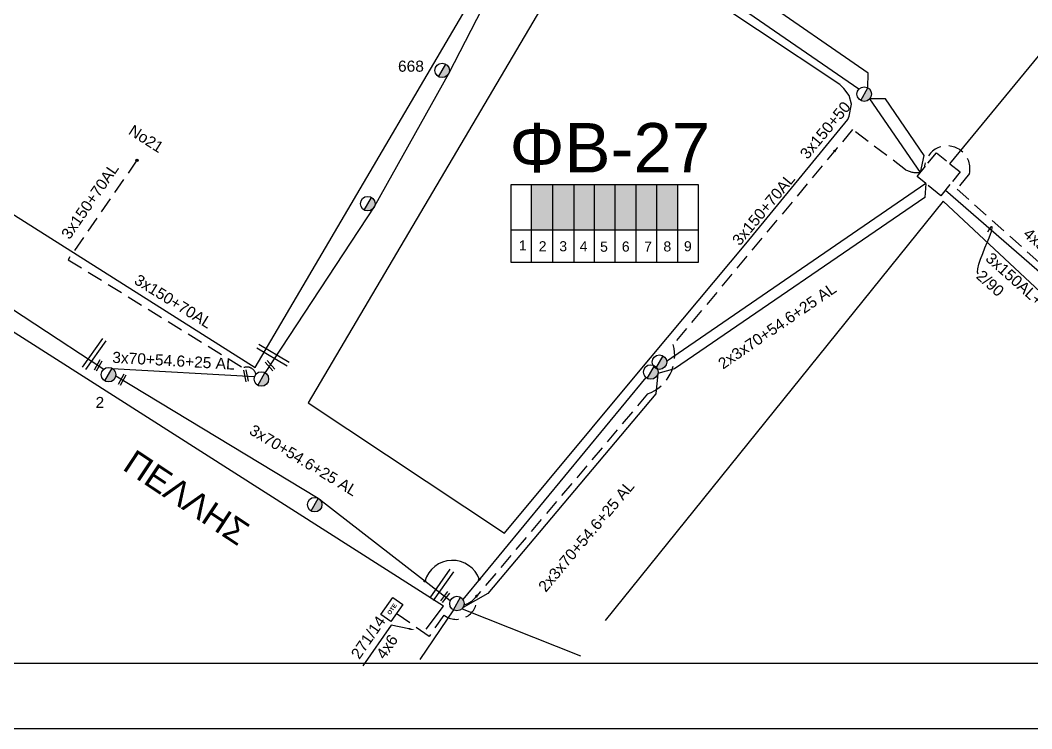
# Model space of a CAD drawing. Header units: millimetres. Extents: x 4998 to 7216, y 1887 to 2914.
# Drawn here: x 6443.3 to 6607.2, y 1889.4 to 2004.1 of the extents above; entities that cross this region are included whole.
import ezdxf
from ezdxf import colors
from ezdxf.entities.mleader import LeaderData, LeaderLine
from ezdxf.enums import TextEntityAlignment as Align
from ezdxf.math import Vec2, Vec3

# ---------------------------------------------------------------- set-up
doc = ezdxf.new("R2010")
doc.units = ezdxf.units.MM
doc.linetypes.add('DASHED', pattern=[19.05, 12.7, -6.35])
for name, color, linetype, lineweight in [('3x150+50', 7, 'Continuous', 30), ('3x150+70AL', 7, 'DASHED', 30), ('3x70+54.6+25 AL', 7, 'SYN_LINE', 30), ('4x50+16AL', 7, 'Continuous', 30), ('4x50+35', 7, 'Continuous', 30), ('4x6', 7, 'SYN_LINE', 30), ('Pillar Υποσταθμού', 7, 'SYN_LINE', 30), ('Υπόβαθρο ΔΕΗ', 7, 'Continuous', 30)]:
    doc.layers.add(name, color=color, linetype=linetype, lineweight=lineweight)
for name, color, linetype in [('Pillar OTE', 7, 'Continuous'), ('text οδών', 7, 'Continuous'), ('text_kalodion', 7, 'Continuous'), ('Άγνωστα', 7, 'Continuous'), ('Επιγραφές - Σχήματα', 7, 'Continuous'), ('Καλώδια ΧΤ   3x150AL+50CU', 7, 'DASHED'), ('Μηχανική τομή', 7, 'Continuous'), ('Περίπτερο', 7, 'Continuous'), ('Στύλος ΦΜ', 7, 'Continuous'), ('Στύλος ΦΜ @ 1', 7, 'Continuous'), ('Συνδέσεις', 7, 'Continuous'), ('Τομή', 7, 'Continuous')]:
    doc.layers.add(name, color=color, linetype=linetype)
doc.styles.add('arial', font='ARIAL.TTF')
doc.styles.get("Standard").update_dxf_attribs({"font": 'ARIAL.TTF'})
doc.linetypes.add('SYN_LINE', pattern='A,0.5,-0.0001,["/\\/\\/\\/",Standard,S=0.1,R=0,X=0,Y=-0.05],-0.25', length=0.7501)

# ---------------------------------------------------------------- blocks, each defined once
blk = doc.blocks.new('ΥΠΑΡΧΩΝ ΤΣΙΜΕΝΤΕΝΙΟΣ ΣΤΥΛΟΣ')
at = {"layer": 'Στύλος ΦΜ'}
blk.add_hatch(color=7, dxfattribs=at).paths.add_polyline_path([(-1.29, -2.28, 0.574793), (2.62, 0, 0.268822), (1.3, 2.27)])
at = {"layer": 'Στύλος ΦΜ', "color": 7}
blk.add_line((-1.29, -2.28), (1.3, 2.27), dxfattribs=at)
blk.add_circle((0, 0), 2.62, dxfattribs=at)
at = {"layer": 'Στύλος ΦΜ', "flags": 4}
for tag, p in [('ΑΡΙΘΜΟΣ', (-4.68, 8.05)), ('ΤΥΠΟΣ', (-4.91, 3.03))]:
    blk.add_attdef(tag, p, '', height=4, dxfattribs=at)
blk = doc.blocks.new('PILLAR YPOSTATHMOU')
at = {"layer": 'Περίπτερο', "ltscale": 40}
for points in [[(540.426, 2525.117), (540.426, 2526.013), (541.511, 2526.013)], [(541.816, 2526.013), (542.907, 2526.013), (542.907, 2524.949)], [(541.586, 2523.532), (540.426, 2523.532), (540.426, 2524.862)], [(542.907, 2524.593), (542.907, 2523.532), (541.917, 2523.532)]]:
    blk.add_lwpolyline(points, dxfattribs=at)
blk = doc.blocks.new('_ΣΥΝΔΕΣΗ')
at = {"layer": 'Συνδέσεις', "linetype": 'SYN_LINE', "ltscale": 40}
blk.add_hatch(color=256, dxfattribs=at).paths.add_polyline_path([(0.5, -0.01, 1), (-0.5, -0.01, 1)])
at = {"layer": 'Συνδέσεις'}
blk.add_circle((0, -0.01), 0.5, dxfattribs=at)
blk = doc.blocks.new('ΤΟΜΗ')
at = {"layer": 'Τομή', "ltscale": 40}
for p, q in [((-5.68, 0), (17.06, 0)), ((-5.68, -2.77), (17.06, -2.77))]:
    blk.add_line(p, q, dxfattribs=at)
blk = doc.blocks.new('ΜΗΧΑΝΙΚΗ ΤΟΜΗ')
at = {"layer": 'Μηχανική τομή', "ltscale": 40}
for p, q in [((-1.89, 0.78), (5.68, 0.78)), ((-1.89, -0.78), (5.68, -0.78))]:
    blk.add_line(p, q, dxfattribs=at)
blk = doc.blocks.new('PILLAR ΟΤΕ')
at = {"layer": 'Pillar OTE', "ltscale": 40}
blk.add_lwpolyline([(-3.31, 2.02), (3.39, 2.02), (3.39, -1.99), (-3.31, -1.99)], close=True, dxfattribs=at)
at = {"layer": 'Pillar OTE', "insert": (-1.81, 0.71), "char_height": 1.3575, "width": 109.961, "attachment_point": 1}
blk.add_mtext('{\\fArial|b1|i0|c161|p34;OTE}', dxfattribs=at)

msp = doc.modelspace()

# ---------------------------------------------------------------- hatches: boundary and pattern name
at = {"layer": 'Καλώδια ΧΤ   3x150AL+50CU', "linetype": 'DASHED', "lineweight": -3, "ltscale": 0.2}
h = msp.add_hatch(color=27, dxfattribs=at)
h.dxf.hatch_style = 1
h.paths.add_polyline_path([(6529.57, 1977.55), (6526.13, 1977.55), (6526.13, 1970.19), (6529.57, 1970.19)])
h = msp.add_hatch(color=1, dxfattribs=at)
h.dxf.hatch_style = 1
h.paths.add_polyline_path([(6529.57, 1970.19), (6533.01, 1970.19), (6533.01, 1977.55), (6529.57, 1977.55)])
h = msp.add_hatch(color=151, dxfattribs=at)
h.dxf.hatch_style = 1
h.paths.add_polyline_path([(6536.3, 1977.55), (6533.01, 1977.55), (6533.01, 1970.19), (6536.3, 1970.18)])
h = msp.add_hatch(color=173, dxfattribs=at)
h.dxf.hatch_style = 1
h.paths.add_polyline_path([(6536.3, 1970.18), (6539.69, 1970.18), (6539.69, 1977.55), (6536.3, 1977.55)])
h = msp.add_hatch(color=85, dxfattribs=at)
h.dxf.hatch_style = 1
h.paths.add_polyline_path([(6539.69, 1970.18), (6543.09, 1970.18), (6543.09, 1977.55), (6539.69, 1977.55)])
h = msp.add_hatch(color=62, dxfattribs=at)
h.dxf.hatch_style = 1
h.paths.add_polyline_path([(6543.09, 1970.18), (6546.48, 1970.17), (6546.48, 1977.55), (6543.09, 1977.55)])
h = msp.add_hatch(color=30, dxfattribs=at)
h.dxf.hatch_style = 1
h.paths.add_polyline_path([(6546.42, 1970.17), (6549.82, 1970.17), (6549.82, 1977.55), (6546.42, 1977.55)])

# ---------------------------------------------------------------- linework, layer by layer
at = {"lineweight": -3}
msp.add_lwpolyline([(5037.13, 2894.56), (6989.09, 2894.56), (6989.09, 1899.95), (5037.13, 1899.95)], close=True, dxfattribs=at)
at = {"layer": '3x150+50', "color": 85, "linetype": 'DASHED', "lineweight": -3, "ltscale": 0.2}
msp.add_lwpolyline([(6589.14, 1979.49, -0.158467), (6586.73, 1979.92), (6578.12, 1986.41), (6575.65, 1983.46)], format="xyb", dxfattribs=at)
at = {"layer": '3x150+70AL', "color": 85, "linetype": 'DASHED', "lineweight": -3, "ltscale": 0.2}
msp.add_lwpolyline([(6575.65, 1983.46), (6549.07, 1951.61, -0.39398), (6544.93, 1943.61), (6517.23, 1910.9, -0.184432), (6515.19, 1909.47)], format="xyb", dxfattribs=at)
at = {"layer": '3x150+70AL', "color": 173, "linetype": 'DASHED', "lineweight": -3, "ltscale": 0.2}
msp.add_lwpolyline([(6462.18, 1981.45), (6451.02, 1965.35), (6479.37, 1947.83, -0.470933), (6481.45, 1946.79, 105.024576)], format="xyb", dxfattribs=at)
at = {"layer": '3x70+54.6+25 AL', "color": 30, "linetype": 'SYN_LINE', "lineweight": -3, "ltscale": 20}
msp.add_lwpolyline([(6593.92, 1980.9), (6609.75, 2000.13), (6630.01, 2024.6), (6649.88, 2048.73), (6674.93, 2077.51)], dxfattribs=at)
at = {"layer": '3x70+54.6+25 AL', "color": 151, "linetype": 'SYN_LINE', "lineweight": -3, "ltscale": 20}
msp.add_lwpolyline([(6580.62, 1993.19), (6580.65, 1995.56), (6562.69, 2008.01), (6559.33, 2008.22), (6559.32, 2010.07), (6532.12, 2027.49), (6529.37, 2027.3)], dxfattribs=at)
at = {"layer": '3x70+54.6+25 AL', "color": 62, "linetype": 'SYN_LINE', "lineweight": -3, "ltscale": 20}
msp.add_lwpolyline([(6579.15, 1992.95), (6559.62, 2006.41)], dxfattribs=at)
at = {"layer": '3x70+54.6+25 AL', "color": 6, "linetype": 'SYN_LINE', "lineweight": -3, "ltscale": 20}
msp.add_lwpolyline([(6373.19, 1999), (6409.51, 1977.64), (6434.38, 1962.29), (6456.8, 1947.61)], dxfattribs=at)
at = {"layer": '3x70+54.6+25 AL', "color": 151, "linetype": 'SYN_LINE', "lineweight": -3, "ltscale": 12}
msp.add_lwpolyline([(6589.14, 1979.49), (6589.74, 1982.24), (6583.45, 1991.4), (6580.91, 1991.39)], dxfattribs=at)
at = {"layer": '3x70+54.6+25 AL', "color": 62, "linetype": 'SYN_LINE', "lineweight": -3, "ltscale": 15}
msp.add_lwpolyline([(6589.14, 1979.49), (6580.91, 1991.39)], dxfattribs=at)
at = {"layer": '3x70+54.6+25 AL', "color": 1, "linetype": 'SYN_LINE', "lineweight": -3, "ltscale": 20}
for points in [[(6589.99, 1977.68), (6589.82, 1975.42), (6549.29, 1947.69), (6546.59, 1946.91)], [(6546.59, 1946.91), (6546.23, 1943.6), (6519.02, 1911.26), (6515.02, 1909.02)], [(6513.45, 1908.63), (6508, 1900.57)]]:
    msp.add_lwpolyline(points, dxfattribs=at)
at = {"layer": '3x70+54.6+25 AL', "color": 173, "linetype": 'SYN_LINE', "lineweight": -3, "ltscale": 20}
for points in [[(6589.99, 1977.68), (6548.01, 1948.87)], [(6458.16, 1947.75), (6481.24, 1946.43)], [(6512.93, 1910.09), (6491.56, 1926.69), (6458.73, 1946.5)], [(6544.64, 1946.29), (6515, 1910.32)]]:
    msp.add_lwpolyline(points, dxfattribs=at)
at = {"layer": '3x70+54.6+25 AL', "color": 85, "linetype": 'SYN_LINE', "lineweight": -3, "ltscale": 20}
msp.add_lwpolyline([(6514.85, 1908.81), (6534.05, 1901.17)], dxfattribs=at)
at = {"layer": '4x50+16AL', "color": 62, "linetype": 'Continuous', "lineweight": -3, "ltscale": 0.2}
msp.add_lwpolyline([(6528.06, 2025.35), (6512.67, 1995.46), (6500.69, 1974), (6482.93, 1947.05)], dxfattribs=at)
at = {"layer": '4x50+35', "color": 151, "linetype": 'DASHED', "lineweight": -3, "ltscale": 0.2}
msp.add_lwpolyline([(6589.78, 1980.28, -1.089076), (6597.06, 1979.29), (6595.07, 1976.78), (6625.91, 1949.22, -0.444585), (6628.32, 1947), (6649.58, 1926.31), (6647.53, 1924.3)], format="xyb", dxfattribs=at)
at = {"layer": '4x50+35', "color": 27, "linetype": 'Continuous', "lineweight": -3, "ltscale": 0.2}
msp.add_lwpolyline([(6593.2, 1976.62), (6626.87, 1947.34), (6650.46, 1923.6)], dxfattribs=at)
at = {"layer": '4x6', "color": 85, "linetype": 'DASHED', "lineweight": -3, "ltscale": 0.2}
msp.add_lwpolyline([(6517.23, 1910.9, -0.67368), (6511.89, 1907.79), (6509.51, 1904.33), (6504.32, 1907.96)], format="xyb", dxfattribs=at)
at = {"layer": 'Pillar OTE', "lineweight": -3, "ltscale": 40}
for points in [[(6522.8, 1964.91), (6522.8, 1977.55), (6553.13, 1977.55), (6553.13, 1964.88), (6522.8, 1964.91)], [(6526.13, 1964.91), (6526.13, 1977.55)], [(6529.57, 1964.91), (6529.57, 1977.55)], [(6533.01, 1964.9), (6533.01, 1977.55)], [(6536.3, 1964.9), (6536.3, 1977.55)], [(6539.69, 1964.9), (6539.69, 1977.55)], [(6543.09, 1964.89), (6543.09, 1977.55)], [(6546.42, 1964.89), (6546.42, 1977.55)], [(6549.81, 1964.89), (6549.81, 1977.55)], [(6522.8, 1970.2), (6553.13, 1970.17)]]:
    msp.add_lwpolyline(points, dxfattribs=at)
at = {"layer": 'Επιγραφές - Σχήματα', "lineweight": -3}
msp.add_lwpolyline([(4997.89, 2908.51), (7215.51, 2908.51), (7216.21, 1889.37), (4997.89, 1889.37)], close=True, dxfattribs=at)
at = {"layer": 'Υπόβαθρο ΔΕΗ', "color": 7, "lineweight": -3}
for points in [[(6481.34, 1947.91), (6527.27, 2026.1), (6440.24, 2085.3), (6389.46, 2006)], [(6489.91, 1942.14), (6521.73, 1921.06), (6542.9, 1946.48), (6560.82, 1967.92), (6577.38, 1988.08), (6577.58, 1988.6), (6577.98, 1990.54), (6577.58, 1991.96), (6576.7, 1993.06), (6576.08, 1993.72), (6536.07, 2020.36)]]:
    msp.add_lwpolyline(points, close=True, dxfattribs=at)
for points in [[(6509.03, 1905.5), (6511.87, 1909.22), (6380.89, 1992.64), (6324.5, 1907.03)], [(6626.44, 1901.77), (6644.98, 1926.07), (6592.81, 1974.84), (6538.07, 1906.92)]]:
    msp.add_lwpolyline(points, dxfattribs=at)
at = {"layer": 'Υπόβαθρο ΔΕΗ', "lineweight": -3}
msp.add_arc((6513.29, 1912.03), 4.62, 19.0622, 164.4523, dxfattribs=at)
at = {"layer": 'Υπόβαθρο ΔΕΗ', "color": 7, "lineweight": -3}
msp.add_open_spline([(6598.5, 1962.98), (6597.92, 1963.51), (6601.13, 1970.64), (6600.62, 1970.77), (6600.32, 1970.43), (6600.02, 1969.81)], degree=3, dxfattribs=at)

# ---------------------------------------------------------------- block references
at = {"layer": 'Pillar OTE', "xscale": 0.5, "yscale": 0.5, "zscale": 0.5, "rotation": 55}
msp.add_blockref('PILLAR ΟΤΕ', (6503.47, 1908.68), dxfattribs=at)
at = {"layer": 'Pillar Υποσταθμού', "color": 206, "linetype": 'Continuous', "lineweight": -3, "ltscale": 0.2, "xscale": 1.999999999999999, "yscale": 1.999999999999999, "zscale": 1.999999999999999, "rotation": 51.17604735099462}
msp.add_blockref('PILLAR YPOSTATHMOU', (9846.89, -2030.52), dxfattribs=at)
at = {"layer": 'Μηχανική τομή', "lineweight": -3}
for p, xscale, yscale, zscale, rotation in [((6456.11, 1948.61), 0.2499999999999678, 0.2499999999999678, 0.2499999999999678, 241.0395004134203), ((6483.43, 1948.53), 0.2499999999999678, 0.2499999999999678, 0.2499999999999678, 311.238775921521), ((6479.72, 1947.02), 0.2499999999999678, 0.2499999999999678, 0.2499999999999678, 280.9379461916131), ((6459.98, 1946.3), 0.2499999999999678, 0.2499999999999678, 0.2499999999999678, 241.0395004134203), ((6511.84, 1910.34), 0.2499999999999677, 0.2499999999999677, 0.2499999999999677, 52.1863941752602)]:
    msp.add_blockref('ΜΗΧΑΝΙΚΗ ΤΟΜΗ', p, dxfattribs=dict(at, xscale=xscale, yscale=yscale, zscale=zscale, rotation=rotation))
at = {"layer": 'Στύλος ΦΜ @ 1', "lineweight": -3, "ltscale": 40}
ref = msp.add_blockref('ΥΠΑΡΧΩΝ ΤΣΙΜΕΝΤΕΝΙΟΣ ΣΤΥΛΟΣ', (6511.63, 1996.01), dxfattribs=dict(at, xscale=0.4499999999998877, yscale=0.4499999999998877, zscale=0.4499999999998877))
ref.add_attrib('ΤΥΠΟΣ', '668', (6504.48, 1995.79), dxfattribs={"layer": 'Στύλος ΦΜ', "height": 1.8, "flags": 4})
at = {"layer": 'Στύλος ΦΜ @ 1', "lineweight": -3, "ltscale": 40, "xscale": 0.4499999999998616, "yscale": 0.4499999999998616, "zscale": 0.4499999999998616}
for p in [(6580.03, 1992.17), (6499.58, 1974.42), (6546.84, 1948.75), (6545.44, 1947.15), (6482.34, 1946.02), (6490.98, 1925.67), (6514.03, 1909.65)]:
    msp.add_blockref('ΥΠΑΡΧΩΝ ΤΣΙΜΕΝΤΕΝΙΟΣ ΣΤΥΛΟΣ', p, dxfattribs=at)
at = {"layer": 'Στύλος ΦΜ @ 1', "lineweight": -3, "ltscale": 40}
ref = msp.add_blockref('ΥΠΑΡΧΩΝ ΤΣΙΜΕΝΤΕΝΙΟΣ ΣΤΥΛΟΣ', (6457.58, 1946.73), dxfattribs=dict(at, xscale=0.4499999999998616, yscale=0.4499999999998616, zscale=0.4499999999998616))
ref.add_attrib('ΤΥΠΟΣ', '2', (6455.47, 1941.32), dxfattribs={"layer": 'Στύλος ΦΜ', "height": 1.8, "flags": 4})
at = {"layer": 'Συνδέσεις', "lineweight": -3}
for p, xscale, yscale, zscale in [((6462.18, 1981.45), 0.3874371830995742, 0.3874371830995742, 0.3874371830995742), ((6575.24, 1982.96), 0.25, 0.25, 0.25), ((6508.83, 1913.28), 0.25, 0.25, 0.25), ((6517.66, 1913.55), 0.25, 0.25, 0.25), ((6517.23, 1910.91), 0.25, 0.25, 0.25)]:
    msp.add_blockref('_ΣΥΝΔΕΣΗ', p, dxfattribs=dict(at, xscale=xscale, yscale=yscale, zscale=zscale))
at = {"layer": 'Τομή', "lineweight": -3, "xscale": 0.2499999999999995, "yscale": 0.2499999999999995, "zscale": 0.2499999999999995}
for p, rotation in [((6454.16, 1949.1), 54.68626059557639), ((6485.27, 1948.84), 149.6036684509663), ((6510.49, 1911.73), 54.68626059557639)]:
    msp.add_blockref('ΤΟΜΗ', p, dxfattribs=dict(at, rotation=rotation))

# ---------------------------------------------------------------- texts
at = {"lineweight": -3, "ltscale": 30, "char_height": 1.63, "width": 11.2573, "attachment_point": 1}
for s, insert in [('1', (6524.05, 1968.47)), ('2', (6527.28, 1968.34)), ('3', (6530.61, 1968.34)), ('4', (6533.92, 1968.34)), ('5', (6537.22, 1968.26)), ('6', (6540.74, 1968.29)), ('7', (6544.37, 1968.29)), ('8', (6547.48, 1968.31)), ('9', (6550.81, 1968.34))]:
    msp.add_mtext(s, dxfattribs=dict(at, insert=insert))
at = {"layer": 'text οδών', "lineweight": -3}
msp.add_text('ΠΕΛΛΗΣ', height=4, rotation=326.4127, dxfattribs=at).set_placement((6470.22, 1926.83), align=Align.MIDDLE_CENTER)
at = {"layer": 'text_kalodion', "linetype": 'Continuous', "lineweight": -3, "ltscale": 0.2}
for s, rotation, p in [('3x150+50', 50.1402, (6573.7, 1986.33)), ('3x150+70AL', 55.2779, (6454.55, 1974.84)), ('3x150+70AL', 50.1402, (6563.7, 1973.5)), ('4x50+35', 318.9822, (6609.91, 1966.78)), ('3x150AL+50CU', 318.2094, (6606.78, 1960.07)), ('3x150+70AL', 328.2784, (6468.08, 1958.61)), ('2x3x70+54.6+25 AL', 34.3875, (6565.91, 1954.63)), ('3x70+54.6+25 AL', 356.7322, (6468.1, 1948.99)), ('3x70+54.6+25 AL', 328.8943, (6489.18, 1932.86)), ('2x3x70+54.6+25 AL', 49.9193, (6534.98, 1920.57))]:
    msp.add_text(s, height=1.8, rotation=rotation, dxfattribs=at).set_placement(p, align=Align.MIDDLE_CENTER)
at = {"layer": 'text_kalodion', "linetype": 'Continuous', "lineweight": -3, "ltscale": 0.2, "insert": (6599.22, 1963.83), "char_height": 1.8, "width": 4.551914400963137e-14, "attachment_point": 1, "rotation": 318.2094}
msp.add_mtext('2/90', dxfattribs=at)
at = {"layer": 'Άγνωστα', "color": 7, "lineweight": -3}
msp.add_text('4x6', height=1.8, rotation=55.4023, dxfattribs=at).set_placement((6502.69, 1902.66), align=Align.MIDDLE_CENTER)
at = {"layer": 'Άγνωστα', "color": 7, "lineweight": -3, "char_height": 1.8, "width": 4.551914400963137e-14, "attachment_point": 1}
for s, insert, rotation in [('No21', (6461.62, 1987.31), 327.522), ('271/14', (6496.72, 1901.52), 55.4023)]:
    msp.add_mtext(s, dxfattribs=dict(at, insert=insert, rotation=rotation))
at = {"layer": 'Επιγραφές - Σχήματα', "lineweight": -3, "insert": (6522.54, 1987.48), "char_height": 8, "width": 15.5504, "attachment_point": 1, "style": 'arial'}
msp.add_mtext('ΦB-27', dxfattribs=at)

# ---------------------------------------------------------------- leaders
at = {"lineweight": -3}
ml = msp.add_multileader_mtext('Standard', dxfattribs=at)
ml.set_content('', color=256)
ml.set_leader_properties()
ml.build(insert=Vec2(0, 0))
ml.multileader.update_dxf_attribs({"arrow_head_size": 1})
ctx = ml.context
ctx.base_point, ctx.arrow_head_size, ctx.plane_origin, ctx.plane_x_axis, ctx.plane_y_axis = Vec3(6496.51, 1896.31), 1, Vec3(6507.2, 1905.37), Vec3(0.573576, 0.819152), Vec3(-0.819152, 0.573576)
ctx.text_align_type = 2
notes = []
notes.append((ctx, [(0, (1, 1, 0), (6503.39, 1906.13), (-0.573576, -0.819152), 8, [(0, [(6507.2, 1905.37)], 0, [])])]))
ctx.mtext.insert, ctx.mtext.text_direction, ctx.mtext.rotation, ctx.mtext.alignment, ctx.mtext.flow_direction = Vec3(6496.02, 1899.09), Vec3(0.573576, 0.819152), 0.959931, 3, 5
for ctx, leaders in notes:
    for number, flags, end, landing, length, lines in leaders:
        leader = LeaderData()
        leader.index, (leader.has_last_leader_line, leader.has_dogleg_vector, leader.attachment_direction) = number, flags
        leader.last_leader_point, leader.dogleg_vector, leader.dogleg_length = Vec3(end), Vec3(landing), length
        for number, points, colour, breaks in lines:
            line = LeaderLine()
            line.index, line.vertices, line.color, line.breaks = number, Vec3.list(points), colors.encode_raw_color(colour), breaks
            leader.lines.append(line)
        ctx.leaders.append(leader)

doc.saveas('drawing.dxf')
